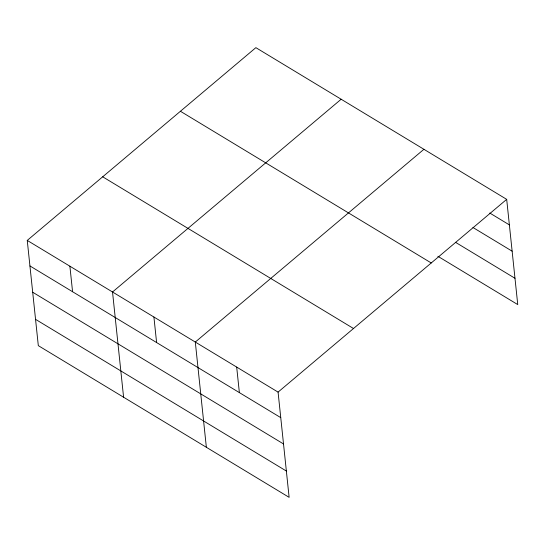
<?xml version="1.0" encoding="UTF-8"?>
<svg xmlns="http://www.w3.org/2000/svg" width="545" height="545" viewBox="0 0 545 545"><rect width="100%" height="100%" fill="white"/><g stroke="black" fill="none" stroke-linecap="round" stroke-linejoin="round"><path stroke-width="0.82" d="M27.25 240.413L278.073 392.114L289.129 497.347L38.314 345.646L27.25 240.413L255.871 47.653L506.687 199.354L517.75 304.587L437.88 256.286M341.15 99.238L112.529 291.991L123.592 397.223M423.921 149.296L195.301 342.049L206.357 447.281M278.073 392.114L506.687 199.354M489.771 213.027L509.371 224.887M472.931 227.476L512.136 251.184M455.45 242.28L514.984 278.284M180.422 111.269L431.245 262.969M102.692 176.805L353.514 328.506M29.934 265.94L280.757 417.64M32.7 292.243L283.516 443.943M35.548 319.343L286.363 471.044M236.687 367.085L239.371 392.611M153.915 317.02L156.599 342.546M69.889 266.198L72.574 291.732"/></g></svg>
